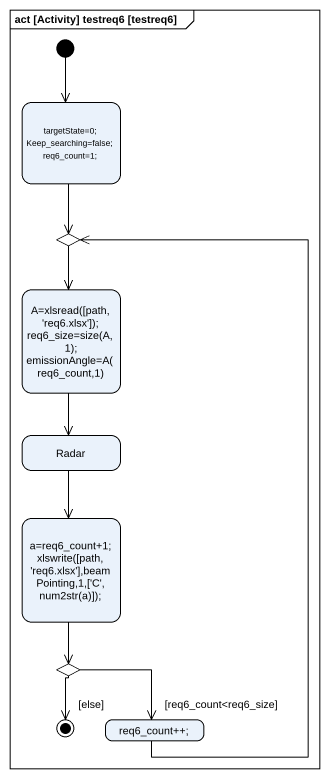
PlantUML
@startuml
mainframe act [Activity] testreq6 [testreq6]
hide empty description
state "targetState=0; Keep_searching=false; req6_count=1;" as targetState_0_Keep
state choice1 <<choice>>
state "A=xlsread([path,'req6.xlsx']); req6_size=size(A,1); emissionAngle=A(req6_count,1)" as A_xlsread_path_req6_xlsx
state Radar
state "a=req6_count+1; xlswrite([path,'req6.xlsx'],beamPointing,1,['C',num2str(a)]);" as a_req6_count_1_xlswrite
state choice2 <<choice>>
state "req6_count++;" as req6_count
[*] --> targetState_0_Keep
targetState_0_Keep --> choice1
choice1 --> A_xlsread_path_req6_xlsx
A_xlsread_path_req6_xlsx --> Radar
Radar --> a_req6_count_1_xlswrite
a_req6_count_1_xlswrite --> choice2
choice2 --> req6_count : [req6_count<req6_size]
req6_count -up-> choice1
choice2 --> [*] : [else]
@enduml
